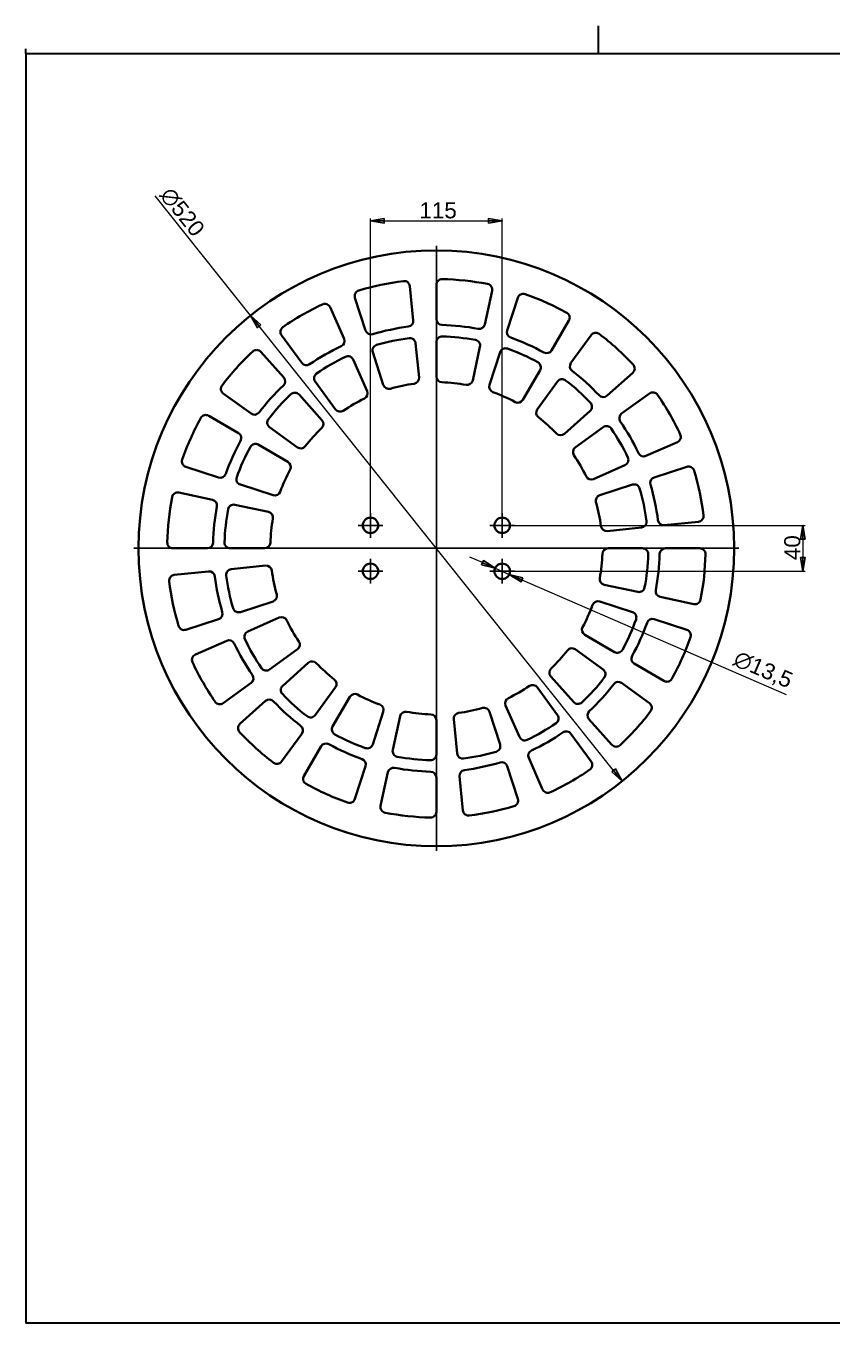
# Model space of a CAD drawing. Header units: millimetres. Extents: x 40 to 1663, y 38 to 1172.
# Drawn here: x 40 to 744, y 40 to 1172 of the extents above; entities that cross this region are included whole.
import ezdxf

# ---------------------------------------------------------------- set-up
doc = ezdxf.new("R2010")
doc.units = ezdxf.units.MM
doc.header["$LTSCALE"] = 4
doc.layers.add('AM_0', color=7, linetype='Continuous', lineweight=35)
for name, color, linetype, lineweight, true_color in [('AM_5', 3, 'Continuous', 25, 0x00ff00), ('AM_7', 4, 'Continuous', 25, 0x00ffff), ('Skizziergeometrie(Böma)', 179, 'Continuous', 30, 0x262659), ('Symbole(Böma)', 179, 'Continuous', 15, 0x262659)]:
    doc.layers.add(name, color=color, linetype=linetype, lineweight=lineweight, true_color=true_color)
doc.styles.add('Böma', font='calibri.ttf')
doc.styles.add('WEC-3_5', font='arial.ttf')
doc.dimstyles.new('WEC_BEM', dxfattribs={"dimscale": 4, "dimtxt": 3.5, "dimasz": 3, "dimexe": 0.5, "dimexo": 0, "dimgap": 0.5, "dimtad": 1, "dimrnd": 1e-08, "dimtxsty": 'WEC-3_5', "dimblk": 'Filled-1', "dimcen": 0.09, "dimdle": 12, "dimclrd": 256, "dimclre": 256, "dimclrt": 7, "dimadec": 1, "dimazin": 2, "dimtfac": 0.571429, "dimtdec": 3, "dimtmove": 0, "dimatfit": 3, "dimldrblk": 'Filled-1', "dimfxl": 1, "dimtolj": 1, "dimlwd": 15, "dimlwe": 15, "dimarcsym": 0})

# ---------------------------------------------------------------- blocks, each defined once
blk = doc.blocks.new('Ränder A3')
at = {"layer": 'Skizziergeometrie(Böma)'}
for p, q in [((10, 287), (410, 287)), ((10, 287), (10, 10)), ((410, 287), (410, 10)), ((375.42, 30.34), (376.34, 29.9)), ((410, 10), (10, 10))]:
    blk.add_line(p, q, dxfattribs=at)
at = {"layer": 'Symbole(Böma)', "color": 179, "true_color": 0x262659, "insert": (413.07, 25), "char_height": 2, "width": 146.4494, "attachment_point": 1, "rotation": 90, "style": 'Böma'}
blk.add_mtext('\\fArial|b0|i0;{\\H2.0000;Für dieses Dokument behalten wir uns alle Rechte vor. / We reserve all rights in connection with this document.}', dxfattribs=at)
blk = doc.blocks.new('Faltmarken_A3')
at = {"layer": 'Skizziergeometrie(Böma)'}
for p, q in [((125, 0), (125, 6)), ((230, 0), (230, 6)), ((0, 0), (0, 1))]:
    blk.add_line(p, q, dxfattribs=at)
blk = doc.blocks.new('Filled-1')
at = {"color": 0}
for p, q in [((0, 0), (-1, 0.167)), ((-1, 0.167), (-1, -0.167)), ((-1, 0), (0, 0)), ((-1, -0.167), (0, 0))]:
    blk.add_line(p, q, dxfattribs=at)
at = {"color": 0, "flags": 128}
blk.add_lwpolyline([(-1, -0.167), (0, 0), (-1, 0.167), (-1, -0.167)], dxfattribs=at)
at = {"color": 0}
blk.add_solid([(-1, -0.167), (0, 0), (-1, 0.167), (-1, -0.167)], dxfattribs=at)
blk = doc.blocks.new('*D19')
at = {"layer": 'AM_5', "linetype": 'Continuous', "lineweight": 15, "transparency": 16777216}
for p, q in [((236.1, 919.3), (152.8, 1023.8)), ((553, 522.3), (243.6, 910))]:
    blk.add_line(p, q, dxfattribs=at)
at = {"layer": 'Defpoints', "color": 0, "linetype": 'Continuous', "transparency": 16777216}
for p in [(236.1, 919.3), (560.5, 512.9)]:
    blk.add_point(p, dxfattribs=at)
at = {"layer": 'AM_5', "linetype": 'Continuous', "lineweight": 15, "transparency": 16777216, "xscale": 12, "yscale": 12, "zscale": 12}
for p, rotation in [((236.1, 919.3), 128.5911988355882), ((560.5, 512.9), 308.5911988355883)]:
    blk.add_blockref('Filled-1', p, dxfattribs=dict(at, rotation=rotation))
at = {"layer": 'AM_5', "color": 7, "linetype": 'Continuous', "lineweight": 18, "transparency": 16777216, "insert": (167.4, 1032.9), "char_height": 14, "attachment_point": 1, "rotation": 308.5912, "style": 'WEC-3_5'}
blk.add_mtext('\\A1;∅520', dxfattribs=at)
blk = doc.blocks.new('*D21')
at = {"layer": 'AM_5', "linetype": 'Continuous', "lineweight": 15, "transparency": 16777216}
for p, q in [((340.8, 746.9), (340.8, 1003.9)), ((352.8, 1001.9), (443.8, 1001.9)), ((455.8, 746.9), (455.8, 1003.9))]:
    blk.add_line(p, q, dxfattribs=at)
at = {"layer": 'Defpoints', "color": 0, "linetype": 'Continuous', "transparency": 16777216}
for p in [(455.8, 1001.9), (340.8, 746.9), (455.8, 746.9)]:
    blk.add_point(p, dxfattribs=at)
at = {"layer": 'AM_5', "linetype": 'Continuous', "lineweight": 15, "transparency": 16777216, "xscale": 12, "yscale": 12, "zscale": 12, "rotation": 180}
blk.add_blockref('Filled-1', (340.8, 1001.9), dxfattribs=at)
at = {"layer": 'AM_5', "linetype": 'Continuous', "lineweight": 15, "transparency": 16777216, "xscale": 12, "yscale": 12, "zscale": 12}
blk.add_blockref('Filled-1', (455.8, 1001.9), dxfattribs=at)
at = {"layer": 'AM_5', "color": 7, "linetype": 'Continuous', "lineweight": 18, "transparency": 16777216, "insert": (383.5, 1018.1), "char_height": 14, "attachment_point": 1, "style": 'WEC-3_5'}
blk.add_mtext('\\A1;115', dxfattribs=at)
blk = doc.blocks.new('*D22')
at = {"layer": 'AM_5', "linetype": 'Continuous', "lineweight": 15, "transparency": 16777216}
for p, q in [((455.8, 736.1), (720.3, 736.1)), ((718.3, 724.1), (718.3, 708.1)), ((455.8, 696.1), (720.3, 696.1))]:
    blk.add_line(p, q, dxfattribs=at)
at = {"layer": 'Defpoints', "color": 0, "linetype": 'Continuous', "transparency": 16777216}
for p in [(455.8, 736.1), (455.8, 696.1), (718.3, 696.1)]:
    blk.add_point(p, dxfattribs=at)
at = {"layer": 'AM_5', "linetype": 'Continuous', "lineweight": 15, "transparency": 16777216, "xscale": 12, "yscale": 12, "zscale": 12}
for p, rotation in [((718.3, 736.1), 90), ((718.3, 696.1), 270)]:
    blk.add_blockref('Filled-1', p, dxfattribs=dict(at, rotation=rotation))
at = {"layer": 'AM_5', "color": 7, "linetype": 'Continuous', "lineweight": 18, "transparency": 16777216, "insert": (702, 705.8), "char_height": 14, "attachment_point": 1, "rotation": 90, "style": 'WEC-3_5'}
blk.add_mtext('\\A1;40', dxfattribs=at)
blk = doc.blocks.new('*D23')
at = {"layer": 'AM_5', "linetype": 'Continuous', "lineweight": 15, "transparency": 16777216}
for p, q in [((438.6, 703.6), (427.6, 708.3)), ((449.6, 698.8), (462, 693.4)), ((473, 688.7), (703.8, 588.6))]:
    blk.add_line(p, q, dxfattribs=at)
at = {"layer": 'Defpoints', "color": 0, "linetype": 'Continuous', "transparency": 16777216}
for p in [(449.6, 698.8), (462, 693.4)]:
    blk.add_point(p, dxfattribs=at)
at = {"layer": 'AM_5', "linetype": 'Continuous', "lineweight": 15, "transparency": 16777216, "xscale": 12, "yscale": 12, "zscale": 12}
for p, rotation in [((449.6, 698.8), 336.5633384364401), ((462, 693.4), 156.5633384364401)]:
    blk.add_blockref('Filled-1', p, dxfattribs=dict(at, rotation=rotation))
at = {"layer": 'AM_5', "color": 7, "linetype": 'Continuous', "lineweight": 18, "transparency": 16777216, "insert": (662.2, 627.7), "char_height": 14, "attachment_point": 1, "rotation": 336.5633, "style": 'WEC-3_5'}
blk.add_mtext('\\A1;∅13,5', dxfattribs=at)

msp = doc.modelspace()

# ---------------------------------------------------------------- linework, layer by layer
at = {"layer": 'AM_0'}
for p, q in [((375.1398, 944.8848), (378.1652, 915.0296)), ((398.3226, 916.0483), (398.3226, 946.0565)), ((446.9696, 940.8517), (440.6211, 911.5228)), ((336.5385, 906.2627), (327.2655, 934.8021)), ((460.1067, 906.2627), (469.3797, 934.8021)), ((305.5794, 926.524), (317.6825, 899.0648)), ((514.0374, 914.8194), (498.9365, 888.8877)), ((280.8023, 877.8636), (263.1639, 902.1407)), ((380.1823, 895.1246), (383.2082, 865.2636)), ((398.3226, 866.0275), (398.3226, 896.0414)), ((515.8429, 877.8636), (533.4812, 902.1407)), ((245.0973, 887.5664), (265.0934, 865.1913)), ((351.9958, 858.69), (342.721, 887.2349)), ((436.3884, 891.9687), (430.0387, 862.6341)), ((444.6494, 858.69), (453.9242, 887.2349)), ((325.7518, 880.7574), (337.8572, 853.293)), ((310.2038, 837.3959), (292.5621, 861.6777)), ((488.8684, 871.5986), (473.7646, 845.6619)), ((486.4414, 837.3959), (504.0831, 861.6777)), ((569.7782, 869.336), (547.4031, 849.34)), ((236.5698, 833.6311), (212.2926, 851.2695)), ((278.4251, 850.2734), (298.425, 827.894)), ((560.0754, 833.6311), (584.3525, 851.2695)), ((199.614, 831.8256), (225.5457, 816.7247)), ((532.4852, 836.0083), (510.1057, 816.0084)), ((277.0375, 804.2296), (252.7557, 821.8713)), ((519.6077, 804.2296), (543.8895, 821.8713)), ((242.8348, 806.6567), (268.7714, 791.5529)), ((608.7358, 808.854), (581.2766, 796.7509)), ((208.1707, 777.8949), (179.6313, 787.1679)), ((562.9691, 788.6816), (535.5047, 776.5762)), ((588.4744, 777.8949), (617.0139, 787.1679)), ((255.7434, 762.4376), (227.1985, 771.7124)), ((540.9018, 762.4376), (569.4467, 771.7124)), ((173.5817, 764.7578), (202.9106, 758.4093)), ((222.4647, 754.1767), (251.7993, 747.827)), ((627.0966, 739.2935), (597.2414, 736.2682)), ((577.3364, 734.2511), (547.4754, 731.2252)), ((198.3851, 716.1108), (168.3769, 716.1108)), ((248.4059, 716.1108), (218.392, 716.1108)), ((548.2392, 716.1108), (578.2531, 716.1108)), ((598.2601, 716.1108), (628.2682, 716.1108)), ((169.5485, 692.9281), (199.4038, 695.9534)), ((219.3088, 697.9705), (249.1698, 700.9965)), ((574.1805, 678.045), (544.8459, 684.3947)), ((255.7434, 669.784), (227.1985, 660.5092)), ((540.9018, 669.784), (569.4467, 660.5092)), ((623.0635, 667.4638), (593.7346, 673.8123)), ((208.1707, 654.3267), (179.6313, 645.0537)), ((233.676, 643.5401), (261.1404, 655.6455)), ((588.4744, 654.3267), (617.0139, 645.0537)), ((187.9094, 623.3676), (215.3686, 635.4707)), ((553.8104, 625.565), (527.8737, 640.6688)), ((277.0375, 627.992), (252.7557, 610.3503)), ((519.6077, 627.992), (543.8895, 610.3503)), ((264.16, 596.2133), (286.5394, 616.2132)), ((597.0311, 600.396), (571.0995, 615.4969)), ((518.22, 581.9482), (498.2202, 604.3277)), ((236.5698, 598.5905), (212.2926, 580.9521)), ((310.2038, 594.8257), (292.5621, 570.5439)), ((486.4414, 594.8257), (504.0831, 570.5439)), ((560.0754, 598.5905), (584.3525, 580.9521)), ((226.867, 562.8856), (249.2421, 582.8816)), ((307.7767, 560.623), (322.8805, 586.5597)), ((470.8933, 551.4643), (458.7879, 578.9287)), ((351.9958, 573.5316), (342.721, 544.9867)), ((360.2567, 540.2529), (366.6064, 569.5875)), ((398.3226, 566.1942), (398.3226, 536.1803)), ((416.4629, 537.097), (413.4369, 566.958)), ((444.6494, 573.5316), (453.9242, 544.9867)), ((551.5478, 544.6552), (531.5518, 567.0303)), ((280.8023, 554.358), (263.1639, 530.0809)), ((515.8429, 554.358), (533.4812, 530.0809)), ((282.6078, 517.4023), (297.7087, 543.3339)), ((491.0657, 505.6976), (478.9627, 533.1568)), ((336.5385, 525.959), (327.2655, 497.4195)), ((460.1067, 525.959), (469.3797, 497.4195)), ((349.6756, 491.3699), (356.0241, 520.6988)), ((398.3226, 516.1733), (398.3226, 486.1652)), ((421.5053, 487.3368), (418.48, 517.192))]:
    msp.add_line(p, q, dxfattribs=at)
for centre, radius in [((398.3226, 716.1108), 260), ((340.8226, 736.1108), 6.75), ((455.8226, 736.1108), 6.75), ((340.8226, 696.1108), 6.75), ((455.8226, 696.1108), 6.75)]:
    msp.add_circle(centre, radius, dxfattribs=at)
for centre, radius, start, end in [((403.3226, 946.0565), 5, 88.7543414, 180), ((398.3226, 716.1108), 235, 79.0319551, 88.7543414), ((332.0208, 936.3472), 5, 106.7543414, 198), ((398.3226, 716.1108), 235, 97.0319551, 106.7543414), ((370.1653, 944.3808), 5, 5.7862965, 97.0319551), ((442.0827, 941.9095), 5, 347.7862965, 79.0319551), ((398.3226, 716.1108), 235, 115.0319551, 124.7543414), ((301.0041, 924.5074), 5, 23.7862965, 115.0319551), ((474.135, 933.257), 5, 70.7543414, 162), ((398.3226, 716.1108), 235, 61.0319551, 70.7543414), ((509.7166, 917.3355), 5, 329.7862965, 61.0319551), ((267.209, 905.0797), 5, 124.7543414, 216), ((341.2938, 907.8077), 5, 198, 286.5674563), ((398.3226, 716.1108), 195, 97.2188403, 106.5674563), ((373.1907, 914.5255), 5, 277.2188403, 5.7862965), ((403.3226, 916.0483), 5, 180, 268.5674563), ((398.3226, 716.1108), 195, 79.2188403, 88.5674563), ((435.7342, 912.5806), 5, 259.2188403, 347.7862965), ((464.8619, 904.7176), 5, 162, 250.5674563), ((313.1072, 897.0482), 5, 295.2188403, 23.7862965), ((398.3226, 716.1108), 185, 97.3780507, 106.4082458), ((375.2078, 894.6205), 5, 5.7862965, 97.3780507), ((403.3226, 896.0414), 5, 88.4082458, 180), ((398.3226, 716.1108), 185, 79.3780507, 88.4082458), ((431.5016, 893.0265), 5, 347.7862965, 79.3780507), ((398.3226, 716.1108), 195, 61.2188403, 70.5674563), ((537.5263, 899.2018), 5, 52.7543414, 144), ((398.3226, 716.1108), 235, 43.0319551, 52.7543414), ((398.3226, 716.1108), 235, 133.0319551, 142.7543414), ((241.3692, 884.2347), 5, 41.7862965, 133.0319551), ((398.3226, 716.1108), 195, 115.2188403, 124.5674563), ((398.3226, 716.1108), 185, 115.3780507, 124.4082458), ((321.1766, 878.7407), 5, 23.7862965, 115.3780507), ((347.4763, 888.78), 5, 106.4082458, 198), ((458.6795, 885.6898), 5, 70.4082458, 162), ((398.3226, 716.1108), 185, 61.3780507, 70.4082458), ((494.6157, 891.4038), 5, 241.2188403, 329.7862965), ((284.8474, 880.8026), 5, 216, 304.5674563), ((484.5477, 874.1147), 5, 329.7862965, 61.3780507), ((519.888, 874.9247), 5, 144, 232.5674563), ((566.4464, 873.0642), 5, 311.7862965, 43.0319551), ((261.3652, 861.8595), 5, 313.2188403, 41.7862965), ((296.6071, 864.6166), 5, 124.4082458, 216), ((378.2337, 864.7595), 5, 277.6965097, 5.7862965), ((403.3226, 866.0275), 5, 180, 268.0897868), ((398.3226, 716.1108), 145, 79.6965097, 88.0897868), ((425.1519, 863.6919), 5, 259.6965097, 347.7862965), ((508.1282, 858.7387), 5, 52.4082458, 144), ((398.3226, 716.1108), 185, 43.3780507, 52.4082458), ((398.3226, 716.1108), 195, 43.2188403, 52.5674563), ((215.2316, 855.3146), 5, 142.7543414, 234), ((398.3226, 716.1108), 195, 133.2188403, 142.5674563), ((398.3226, 716.1108), 185, 133.3780507, 142.4082458), ((274.6969, 846.9416), 5, 41.7862965, 133.3780507), ((333.282, 851.2763), 5, 295.6965097, 23.7862965), ((356.7511, 860.2351), 5, 198, 286.0897868), ((398.3226, 716.1108), 145, 97.6965097, 106.0897868), ((449.4047, 857.1449), 5, 162, 250.0897868), ((398.3226, 716.1108), 145, 61.6965097, 70.0897868), ((544.0713, 853.0682), 5, 223.2188403, 311.7862965), ((587.2914, 847.2244), 5, 34.7543414, 126), ((398.3226, 716.1108), 235, 25.0319551, 34.7543414), ((398.3226, 716.1108), 145, 115.6965097, 124.0897868), ((469.4439, 848.1781), 5, 241.6965097, 329.7862965), ((529.1534, 839.7365), 5, 311.7862965, 43.3780507), ((398.3226, 716.1108), 235, 151.0319551, 160.7543414), ((197.0979, 827.5048), 5, 59.7862965, 151.0319551), ((239.5087, 837.6762), 5, 234, 322.5674563), ((255.6946, 825.9164), 5, 142.4082458, 234), ((294.6968, 824.5622), 5, 313.6965097, 41.7862965), ((314.2489, 840.3348), 5, 216, 304.0897868), ((490.4865, 834.457), 5, 144, 232.0897868), ((398.3226, 716.1108), 145, 43.6965097, 52.0897868), ((563.0143, 829.586), 5, 126, 214.5674563), ((398.3226, 716.1108), 195, 25.2188403, 34.5674563), ((223.0296, 812.4039), 5, 331.2188403, 59.7862965), ((398.3226, 716.1108), 145, 133.6965097, 142.0897868), ((506.774, 819.7366), 5, 223.6965097, 311.7862965), ((546.8284, 817.8262), 5, 34.4082458, 126), ((398.3226, 716.1108), 185, 25.3780507, 34.4082458), ((606.7191, 813.4293), 5, 293.7862965, 25.0319551), ((398.3226, 716.1108), 195, 151.2188403, 160.5674563), ((398.3226, 716.1108), 185, 151.3780507, 160.4082458), ((240.3187, 802.3359), 5, 59.7862965, 151.3780507), ((279.9764, 808.2747), 5, 234, 322.0897868), ((522.5466, 800.1845), 5, 126, 214.0897868), ((181.1764, 791.9232), 5, 160.7543414, 252), ((398.3226, 716.1108), 145, 25.6965097, 34.0897868), ((560.9525, 793.2568), 5, 293.7862965, 25.3780507), ((579.26, 801.3262), 5, 205.2188403, 293.7862965), ((398.3226, 716.1108), 145, 151.6965097, 160.0897868), ((266.2553, 787.2321), 5, 331.6965097, 59.7862965), ((618.559, 782.4126), 5, 16.7543414, 108), ((398.3226, 716.1108), 235, 7.0319551, 16.7543414), ((209.7158, 782.6502), 5, 252, 340.5674563), ((228.7436, 776.4677), 5, 160.4082458, 252), ((533.4881, 781.1514), 5, 205.6965097, 293.7862965), ((570.9918, 766.9571), 5, 16.4082458, 108), ((590.0195, 773.1396), 5, 108, 196.5674563), ((398.3226, 716.1108), 195, 7.2188403, 16.5674563), ((398.3226, 716.1108), 235, 169.0319551, 178.7543414), ((172.5239, 759.871), 5, 77.7862965, 169.0319551), ((257.2885, 767.1929), 5, 252, 340.0897868), ((542.4469, 757.6823), 5, 108, 196.0897868), ((398.3226, 716.1108), 185, 7.3780507, 16.4082458), ((201.8528, 753.5225), 5, 349.2188403, 77.7862965), ((398.3226, 716.1108), 195, 169.2188403, 178.5674563), ((398.3226, 716.1108), 185, 169.3780507, 178.4082458), ((221.4069, 749.2898), 5, 77.7862965, 169.3780507), ((250.7415, 742.9401), 5, 349.6965097, 77.7862965), ((398.3226, 716.1108), 145, 7.6965097, 16.0897868), ((398.3226, 716.1108), 145, 169.6965097, 178.0897868), ((576.8323, 739.2256), 5, 275.7862965, 7.3780507), ((596.7373, 741.2427), 5, 187.2188403, 275.7862965), ((626.5925, 744.2681), 5, 275.7862965, 7.0319551), ((546.9713, 736.1997), 5, 187.6965097, 275.7862965), ((168.3769, 721.1108), 5, 178.7543414, 270), ((198.3851, 721.1108), 5, 270, 358.5674563), ((218.392, 721.1108), 5, 178.4082458, 270), ((248.4059, 721.1108), 5, 270, 358.0897868), ((548.2392, 711.1108), 5, 90, 178.0897868), ((578.2531, 711.1108), 5, 358.4082458, 90), ((598.2601, 711.1108), 5, 90, 178.5674563), ((628.2682, 711.1108), 5, 358.7543414, 90), ((398.3226, 716.1108), 145, 349.6965097, 358.0897868), ((398.3226, 716.1108), 185, 349.3780507, 358.4082458), ((398.3226, 716.1108), 195, 349.2188403, 358.5674563), ((398.3226, 716.1108), 235, 349.0319551, 358.7543414), ((170.0526, 687.9535), 5, 95.7862965, 187.0319551), ((199.9079, 690.9789), 5, 7.2188403, 95.7862965), ((398.3226, 716.1108), 195, 187.2188403, 196.5674563), ((219.8129, 692.996), 5, 95.7862965, 187.3780507), ((398.3226, 716.1108), 185, 187.3780507, 196.4082458), ((249.6739, 696.0219), 5, 7.6965097, 95.7862965), ((398.3226, 716.1108), 145, 187.6965097, 196.0897868), ((398.3226, 716.1108), 235, 187.0319551, 196.7543414), ((545.9037, 689.2815), 5, 169.6965097, 257.7862965), ((575.2382, 682.9318), 5, 257.7862965, 349.3780507), ((594.7923, 678.6991), 5, 169.2188403, 257.7862965), ((254.1983, 674.5393), 5, 288, 16.0897868), ((539.3567, 665.0287), 5, 72, 160.0897868), ((624.1213, 672.3507), 5, 257.7862965, 349.0319551), ((206.6256, 659.082), 5, 288, 16.5674563), ((225.6534, 665.2645), 5, 196.4082458, 288), ((398.3226, 716.1108), 145, 331.6965097, 340.0897868), ((567.9016, 655.7539), 5, 340.4082458, 72), ((178.0862, 649.809), 5, 196.7543414, 288), ((263.1571, 651.0702), 5, 25.6965097, 113.7862965), ((398.3226, 716.1108), 145, 205.6965097, 214.0897868), ((530.3899, 644.9895), 5, 151.6965097, 239.7862965), ((398.3226, 716.1108), 185, 331.3780507, 340.4082458), ((398.3226, 716.1108), 195, 331.2188403, 340.5674563), ((586.9294, 649.5714), 5, 72, 160.5674563), ((217.3852, 630.8954), 5, 25.2188403, 113.7862965), ((235.6927, 638.9648), 5, 113.7862965, 205.3780507), ((398.3226, 716.1108), 185, 205.3780507, 214.4082458), ((274.0985, 632.0371), 5, 306, 34.0897868), ((398.3226, 716.1108), 235, 331.0319551, 340.7543414), ((615.4688, 640.2984), 5, 340.7543414, 72), ((189.926, 618.7924), 5, 113.7862965, 205.0319551), ((398.3226, 716.1108), 195, 205.2188403, 214.5674563), ((398.3226, 716.1108), 145, 313.6965097, 322.0897868), ((516.6688, 623.9469), 5, 54, 142.0897868), ((556.3265, 629.8857), 5, 239.7862965, 331.3780507), ((398.3226, 716.1108), 235, 205.0319551, 214.7543414), ((249.8168, 614.3954), 5, 214.4082458, 306), ((289.8712, 612.4851), 5, 43.6965097, 131.7862965), ((398.3226, 716.1108), 145, 223.6965097, 232.0897868), ((573.6156, 619.8177), 5, 151.2188403, 239.7862965), ((233.6308, 602.6356), 5, 306, 34.5674563), ((306.1587, 597.7646), 5, 324, 52.0897868), ((501.9483, 607.6594), 5, 133.6965097, 221.7862965), ((398.3226, 716.1108), 185, 313.3780507, 322.4082458), ((540.9505, 606.3052), 5, 322.4082458, 54), ((599.5473, 604.7168), 5, 239.7862965, 331.0319551), ((267.4918, 592.4852), 5, 131.7862965, 223.3780507), ((398.3226, 716.1108), 185, 223.3780507, 232.4082458), ((327.2013, 584.0435), 5, 61.6965097, 149.7862965), ((398.3226, 716.1108), 145, 295.6965097, 304.0897868), ((482.3963, 591.8868), 5, 36, 124.0897868), ((398.3226, 716.1108), 195, 313.2188403, 322.5674563), ((557.1365, 594.5454), 5, 54, 142.5674563), ((209.3537, 584.9972), 5, 214.7543414, 306), ((252.5739, 579.1535), 5, 43.2188403, 131.7862965), ((398.3226, 716.1108), 195, 223.2188403, 232.5674563), ((398.3226, 716.1108), 145, 241.6965097, 250.0897868), ((347.2405, 575.0767), 5, 342, 70.0897868), ((463.3632, 580.9453), 5, 115.6965097, 203.7862965), ((521.9482, 585.28), 5, 221.7862965, 313.3780507), ((581.4136, 576.9071), 5, 322.7543414, 54), ((288.517, 573.4829), 5, 232.4082458, 324), ((371.4933, 568.5297), 5, 79.6965097, 167.7862965), ((398.3226, 716.1108), 145, 259.6965097, 268.0897868), ((393.3226, 566.1942), 5, 0, 88.0897868), ((418.4115, 567.4621), 5, 97.6965097, 185.7862965), ((398.3226, 716.1108), 145, 277.6965097, 286.0897868), ((439.8941, 571.9865), 5, 18, 106.0897868), ((500.038, 567.605), 5, 304.4082458, 36), ((535.2799, 570.3621), 5, 133.2188403, 221.7862965), ((398.3226, 716.1108), 235, 313.0319551, 322.7543414), ((230.1987, 559.1574), 5, 131.7862965, 223.0319551), ((398.3226, 716.1108), 235, 223.0319551, 232.7543414), ((276.7572, 557.2969), 5, 324, 52.5674563), ((312.0975, 558.1069), 5, 149.7862965, 241.3780507), ((398.3226, 716.1108), 185, 295.3780507, 304.4082458), ((398.3226, 716.1108), 195, 295.2188403, 304.5674563), ((511.7978, 551.4191), 5, 36, 124.5674563), ((302.0295, 540.8178), 5, 61.2188403, 149.7862965), ((398.3226, 716.1108), 195, 241.2188403, 250.5674563), ((398.3226, 716.1108), 185, 241.3780507, 250.4082458), ((337.9657, 546.5318), 5, 250.4082458, 342), ((449.1689, 543.4416), 5, 286.4082458, 18), ((475.4686, 553.4809), 5, 203.7862965, 295.3780507), ((555.276, 547.987), 5, 221.7862965, 313.0319551), ((331.7832, 527.504), 5, 342, 70.5674563), ((365.1436, 539.1951), 5, 167.7862965, 259.3780507), ((398.3226, 716.1108), 185, 259.3780507, 268.4082458), ((393.3226, 536.1803), 5, 268.4082458, 0), ((421.4374, 537.6011), 5, 185.7862965, 277.3780507), ((398.3226, 716.1108), 185, 277.3780507, 286.4082458), ((483.5379, 535.1734), 5, 115.2188403, 203.7862965), ((259.1188, 533.0198), 5, 232.7543414, 324), ((360.9109, 519.641), 5, 79.2188403, 167.7862965), ((398.3226, 716.1108), 195, 259.2188403, 268.5674563), ((393.3226, 516.1733), 5, 0, 88.5674563), ((423.4545, 517.6961), 5, 97.2188403, 185.7862965), ((398.3226, 716.1108), 195, 277.2188403, 286.5674563), ((455.3514, 524.4139), 5, 18, 106.5674563), ((398.3226, 716.1108), 235, 295.0319551, 304.7543414), ((529.4362, 527.1419), 5, 304.7543414, 36), ((286.9286, 514.8861), 5, 149.7862965, 241.0319551), ((398.3226, 716.1108), 235, 241.0319551, 250.7543414), ((495.641, 507.7143), 5, 203.7862965, 295.0319551), ((322.5102, 498.9646), 5, 250.7543414, 342), ((354.5624, 490.3121), 5, 167.7862965, 259.0319551), ((426.4798, 487.8409), 5, 185.7862965, 277.0319551), ((398.3226, 716.1108), 235, 277.0319551, 286.7543414), ((464.6244, 495.8744), 5, 286.7543414, 18), ((398.3226, 716.1108), 235, 259.0319551, 268.7543414), ((393.3226, 486.1652), 5, 268.7543414, 0)]:
    msp.add_arc(centre, radius, start, end, dxfattribs=at)
at = {"layer": 'AM_7'}
for p, q in [((398.3226, 980.1108), (398.3226, 452.1108)), ((351.5726, 736.1108), (330.0726, 736.1108)), ((340.8226, 746.8608), (340.8226, 725.3608)), ((466.5726, 736.1108), (445.0726, 736.1108)), ((455.8226, 746.8608), (455.8226, 725.3608)), ((662.3226, 716.1108), (134.3226, 716.1108)), ((340.8226, 706.8608), (340.8226, 685.3608)), ((455.8226, 706.8608), (455.8226, 685.3608)), ((351.5726, 696.1108), (330.0726, 696.1108)), ((466.5726, 696.1108), (445.0726, 696.1108))]:
    msp.add_line(p, q, dxfattribs=at)

# ---------------------------------------------------------------- block references
at = {"xscale": 4, "yscale": 4, "zscale": 4}
for name, p in [('Faltmarken_A3', (40, 1148)), ('Ränder A3', (0, 0))]:
    msp.add_blockref(name, p, dxfattribs=at)

# ---------------------------------------------------------------- dimensions: what is measured, and where the dimension line sits
at = {"layer": 'AM_5', "linetype": 'Continuous', "lineweight": 18}
for p1, p2, picture, middle in [((560.5001, 512.8906), (236.1451, 919.331), '*D19', (168.3851, 1004.2393)), ((449.6295, 698.7955), (462.0157, 693.4261), '*D23', (678.2538, 599.6872))]:
    dim = msp.add_diameter_dim_2p(p1=p1, p2=p2, dimstyle='WEC_BEM', override={"dimgap": 0.5, "dimdec": 2, "dimlfac": 1, "dimtol": 0, "dimlim": 0, "dimtp": 0, "dimtm": 0, "dimtdec": 3, "dimatfit": 2}, dxfattribs=at)
    dim.commit()
    dim.dimension.update_dxf_attribs({"geometry": picture, "text_midpoint": middle, "dimtype": 163})
for base, p1, p2, angle, picture, middle in [((455.8226, 1001.8521), (340.8226, 746.8608), (455.8226, 746.8608), 180, '*D21', (398.3226, 1001.8521)), ((718.2916, 696.1108), (455.8226, 736.1108), (455.8226, 696.1108), 90, '*D22', (718.2916, 716.1108))]:
    dim = msp.add_linear_dim(base=base, p1=p1, p2=p2, angle=angle, dimstyle='WEC_BEM', override={"dimgap": 0.5, "dimdec": 2, "dimtol": 0, "dimlim": 0, "dimtp": 0, "dimtm": 0, "dimtdec": 3, "dimtofl": 0, "dimatfit": 1}, dxfattribs=at)
    dim.commit()
    dim.dimension.update_dxf_attribs({"geometry": picture, "text_midpoint": middle, "dimtype": 160})

doc.saveas('drawing.dxf')
